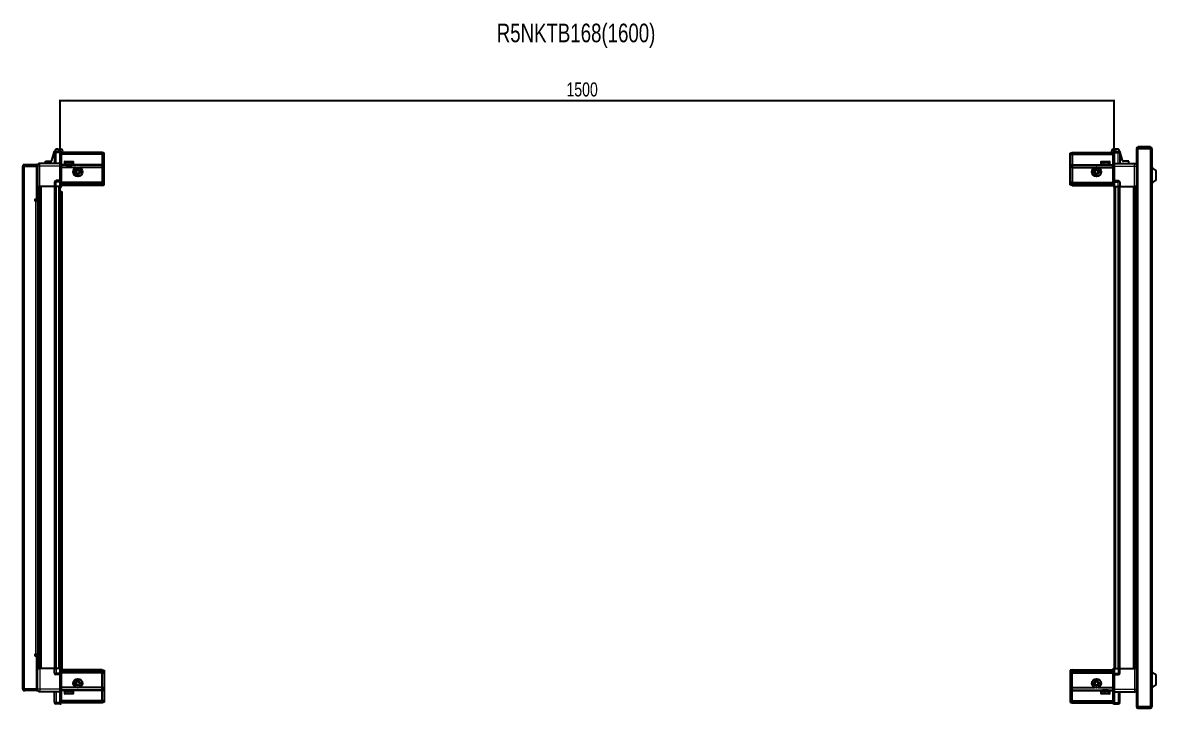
# Model space of a CAD drawing. Header units: millimetres. Extents: x 1132 to 6666, y -773 to 2023.
# Drawn here: x 3139 to 4752, y 1048 to 2023 of the extents above; entities that cross this region are included whole.
import ezdxf

# ---------------------------------------------------------------- set-up
doc = ezdxf.new("R2010")
doc.units = ezdxf.units.MM
doc.layers.add('FORMAT', color=7, linetype='Continuous')
doc.styles.add('SLDTEXTSTYLE0', font='TXT', dxfattribs={"width": 0.75})
doc.dimstyles.new('SLDDIMSTYLE0', dxfattribs={"dimtxt": 20, "dimasz": 10, "dimexe": 0, "dimexo": 0.0625, "dimgap": 5, "dimtad": 2, "dimdec": 1, "dimrnd": 1e-09, "dimzin": 12, "dimdsep": 46, "dimtxsty": 'SLDTEXTSTYLE0', "dimsah": 1, "dimcen": 0.09, "dimadec": 0, "dimazin": 3, "dimtfac": 1, "dimtofl": 0, "dimtmove": 0, "dimatfit": 3, "dimfxl": 0, "dimfrac": 2, "dimtolj": 1, "dimtzin": 12, "dimarcsym": 0})

# ---------------------------------------------------------------- blocks, each defined once
blk = doc.blocks.new('_D_5')
at = {"layer": 'FORMAT'}
for p, q in [((3192.1, 1790.1), (3192.1, 1913.6)), ((3192.1, 1912.6), (4692.1, 1912.6)), ((4692.1, 1790.1), (4692.1, 1913.6))]:
    blk.add_line(p, q, dxfattribs=at)
for points in [[(3192.1, 1912.6), (3202.1, 1911.1), (3202.1, 1914.1)], [(4692.1, 1912.6), (4682.1, 1914.1), (4682.1, 1911.1)]]:
    blk.add_solid(points, dxfattribs=at)
at = {"layer": 'FORMAT', "insert": (3912.6, 1938.4), "char_height": 20, "attachment_point": 1, "style": 'SLDTEXTSTYLE0'}
blk.add_mtext('1500', dxfattribs=at)

msp = doc.modelspace()

# ---------------------------------------------------------------- linework, layer by layer
at = {"color": 7, "linetype": 'Continuous', "lineweight": 25}
for p, q in [((3180.48, 1827.19), (3184.25, 1840.34)), ((3192.26, 1840.1), (3186.26, 1840.1)), ((3188.57, 1843.6), (3191.8, 1843.6)), ((3192.26, 1840.1), (3192.59, 1840.1)), ((3192.26, 1840.1), (3192.26, 1838.1)), ((3193.46, 1839.6), (3192.59, 1840.1)), ((3193.46, 1838.1), (3193.46, 1839.6)), ((3196.12, 1840.34), (3196.62, 1838.6)), ((4688.09, 1840.34), (4687.59, 1838.6)), ((4691.62, 1840.1), (4690.76, 1839.6)), ((4690.76, 1839.6), (4690.76, 1838.1)), ((4691.96, 1840.1), (4691.62, 1840.1)), ((4691.96, 1838.1), (4691.96, 1840.1)), ((4691.96, 1840.1), (4697.96, 1840.1)), ((4695.64, 1843.6), (4692.42, 1843.6)), ((4703.74, 1827.19), (4699.97, 1840.34)), ((4723.96, 1844.5), (4723.96, 1832.1)), ((4725.46, 1844.5), (4725.46, 1832.1)), ((4725.96, 1831.6), (4725.96, 1844.5)), ((4725.96, 1844.5), (4743.36, 1844.5)), ((4743.36, 1846.6), (4726.06, 1846.6)), ((4743.36, 1845.1), (4726.06, 1845.1)), ((4743.36, 1845.1), (4743.36, 1846.6)), ((4743.36, 1844.5), (4745.46, 1844.5)), ((4745.46, 1844.5), (4745.46, 1049.7)), ((3192.26, 1823.1), (3163.26, 1823.1)), ((3171.31, 1823.1), (3171.31, 1826.1)), ((3171.31, 1826.1), (3179.03, 1826.1)), ((3184.26, 1838.1), (3184.26, 1823.1)), ((3192.26, 1823.3), (3192.26, 1838.1)), ((3192.26, 1823.3), (3192.26, 1838.1)), ((3192.26, 1823.1), (3192.26, 1823.3)), ((3192.26, 1823.1), (3193.46, 1823.1)), ((3192.26, 1819.1), (3192.26, 1823.1)), ((3251.76, 1838.6), (3193.46, 1838.6)), ((3193.46, 1838.1), (3193.46, 1823.3)), ((3251.76, 1836.1), (3193.46, 1836.1)), ((3193.46, 1823.3), (3193.46, 1823.1)), ((3193.46, 1823.1), (3193.46, 1819.1)), ((3198.26, 1825), (3198.26, 1822.6)), ((3199.06, 1825.8), (3206.23, 1825.8)), ((3206.23, 1825.8), (3210.46, 1825.8)), ((3211.26, 1822.6), (3211.26, 1825)), ((3251.76, 1838.6), (3251.76, 1836.1)), ((3254.76, 1837.8), (3251.76, 1838.6)), ((3251.76, 1836.1), (3251.76, 1821.6)), ((3254.76, 1835.95), (3251.76, 1836.1)), ((3254.76, 1835.95), (3254.76, 1837.8)), ((3254.76, 1821.6), (3254.76, 1835.95)), ((4629.46, 1837.8), (4632.46, 1838.6)), ((4629.46, 1835.95), (4629.46, 1837.8)), ((4629.46, 1835.95), (4632.46, 1836.1)), ((4629.46, 1821.6), (4629.46, 1835.95)), ((4632.46, 1838.6), (4632.46, 1836.1)), ((4632.46, 1838.6), (4690.76, 1838.6)), ((4632.46, 1836.1), (4632.46, 1821.6)), ((4632.46, 1836.1), (4690.76, 1836.1)), ((4672.96, 1825), (4672.96, 1822.1)), ((4673.76, 1825.8), (4685.16, 1825.8)), ((4685.96, 1822.1), (4685.96, 1825)), ((4690.76, 1823.3), (4690.76, 1838.1)), ((4690.76, 1823.1), (4690.76, 1823.3)), ((4691.96, 1823.1), (4690.76, 1823.1)), ((4690.76, 1819.1), (4690.76, 1823.1)), ((4691.96, 1838.1), (4691.96, 1823.3)), ((4691.96, 1823.3), (4691.96, 1823.1)), ((4691.96, 1823.1), (4691.96, 1819.1)), ((4691.96, 1823.1), (4720.96, 1823.1)), ((4699.96, 1838.1), (4699.96, 1823.1)), ((4712.91, 1826.1), (4705.18, 1826.1)), ((4712.91, 1823.1), (4712.91, 1826.1)), ((4723.86, 1831.6), (4723.86, 1062.6)), ((4723.86, 1831.6), (4725.96, 1831.6)), ((4723.96, 1832.1), (4725.46, 1832.1)), ((3140.26, 1819.25), (3138.76, 1819.25)), ((3138.76, 1818.75), (3138.76, 1819.25)), ((3138.76, 1075.45), (3138.76, 1818.75)), ((3140.86, 1819.85), (3140.86, 1821.35)), ((3140.86, 1821.35), (3141.76, 1821.35)), ((3140.86, 1819.85), (3141.76, 1819.85)), ((3140.86, 1819.35), (3158.26, 1819.35)), ((3141.76, 1819.85), (3141.76, 1821.35)), ((3141.76, 1821.35), (3158.26, 1821.35)), ((3141.76, 1819.85), (3158.26, 1819.85)), ((3158.26, 1819.85), (3158.26, 1821.35)), ((3159.76, 1819.35), (3158.26, 1819.35)), ((3158.26, 1819.35), (3158.26, 1771.85)), ((3159.76, 1819.1), (3159.76, 1790.1)), ((3192.26, 1798.8), (3192.26, 1819.1)), ((3251.76, 1820.6), (3193.46, 1820.6)), ((3193.46, 1819.1), (3193.46, 1798.8)), ((3214.76, 1817.1), (3193.46, 1817.1)), ((3198.26, 1822.6), (3198.26, 1822.1)), ((3198.26, 1822.1), (3198.39, 1822.1)), ((3198.58, 1822.6), (3198.39, 1822.6)), ((3198.39, 1822.6), (3198.39, 1822.1)), ((3198.39, 1822.1), (3198.58, 1822.1)), ((3198.58, 1822.6), (3198.58, 1822.1)), ((3198.58, 1822.1), (3199.11, 1822.1)), ((3199.51, 1822.6), (3199.11, 1822.6)), ((3199.11, 1822.6), (3199.11, 1822.1)), ((3199.11, 1822.1), (3199.51, 1822.1)), ((3199.51, 1822.6), (3199.51, 1822.1)), ((3199.51, 1822.1), (3200.38, 1822.1)), ((3200.36, 1822.1), (3200.36, 1822)), ((3200.36, 1822), (3209.16, 1822)), ((3200.95, 1822.6), (3200.38, 1822.6)), ((3200.38, 1822.6), (3200.38, 1822.1)), ((3200.38, 1822.1), (3200.95, 1822.1)), ((3200.76, 1821.6), (3201.45, 1821.12)), ((3200.76, 1821.6), (3205.79, 1821.6)), ((3201.45, 1821.12), (3200.76, 1820.64)), ((3200.76, 1820.64), (3200.76, 1820.6)), ((3200.76, 1820.64), (3205.79, 1820.64)), ((3200.95, 1822.6), (3200.95, 1822.1)), ((3200.95, 1822.1), (3202.08, 1822.1)), ((3201.45, 1821.12), (3205.61, 1821.12)), ((3202.77, 1822.6), (3202.08, 1822.6)), ((3202.08, 1822.6), (3202.08, 1822.1)), ((3202.08, 1822.1), (3202.77, 1822.1)), ((3202.77, 1822.6), (3202.77, 1822.1)), ((3202.77, 1822.1), (3204.04, 1822.1)), ((3204.78, 1822.6), (3204.04, 1822.6)), ((3204.04, 1822.6), (3204.04, 1822.1)), ((3204.04, 1822.1), (3204.27, 1822.1)), ((3204.27, 1822.6), (3204.27, 1822.1)), ((3204.77, 1822.6), (3204.77, 1822.1)), ((3204.77, 1822.1), (3204.78, 1822.1)), ((3204.78, 1822.6), (3204.78, 1822.1)), ((3204.78, 1822.1), (3206.07, 1822.1)), ((3205.61, 1821.12), (3208.07, 1821.12)), ((3205.79, 1821.6), (3208.76, 1821.6)), ((3205.79, 1820.64), (3208.76, 1820.64)), ((3206.79, 1822.6), (3206.07, 1822.6)), ((3206.07, 1822.6), (3206.07, 1822.1)), ((3206.13, 1822.6), (3206.13, 1822.1)), ((3206.13, 1822.1), (3206.79, 1822.1)), ((3206.79, 1822.6), (3206.79, 1822.1)), ((3206.79, 1822.1), (3207.97, 1822.1)), ((3208.59, 1822.6), (3207.97, 1822.6)), ((3207.97, 1822.6), (3207.97, 1822.1)), ((3207.97, 1822.1), (3208.59, 1822.1)), ((3208.07, 1821.12), (3208.76, 1821.6)), ((3208.76, 1820.64), (3208.07, 1821.12)), ((3208.59, 1822.6), (3208.59, 1822.1)), ((3208.59, 1822.1), (3209.56, 1822.1)), ((3208.76, 1820.6), (3208.76, 1820.64)), ((3209.16, 1822), (3209.16, 1822.1)), ((3210.03, 1822.6), (3209.56, 1822.6)), ((3209.56, 1822.6), (3209.56, 1822.1)), ((3209.56, 1822.1), (3210.03, 1822.1)), ((3210.03, 1822.6), (3210.03, 1822.1)), ((3210.03, 1822.1), (3210.68, 1822.1)), ((3210.95, 1822.6), (3210.68, 1822.6)), ((3210.68, 1822.6), (3210.68, 1822.1)), ((3210.68, 1822.1), (3210.95, 1822.1)), ((3210.95, 1822.6), (3210.95, 1822.1)), ((3210.95, 1822.1), (3211.22, 1822.1)), ((3211.26, 1822.6), (3211.22, 1822.6)), ((3211.22, 1822.6), (3211.22, 1822.1)), ((3211.22, 1822.1), (3211.26, 1822.1)), ((3211.26, 1822.6), (3211.26, 1822.1)), ((3251.76, 1817.1), (3219.76, 1817.1)), ((3251.76, 1821.6), (3251.76, 1820.6)), ((3251.76, 1820.6), (3251.76, 1817.1)), ((3254.76, 1819.8), (3251.76, 1820.6)), ((3251.76, 1817.1), (3251.76, 1796.6)), ((3251.76, 1817.1), (3254.76, 1816.77)), ((3254.76, 1819.8), (3254.76, 1821.6)), ((3254.76, 1816.77), (3254.76, 1819.8)), ((3254.76, 1796.6), (3254.76, 1816.77)), ((4629.46, 1819.8), (4629.46, 1821.6)), ((4629.46, 1819.8), (4632.46, 1820.6)), ((4629.46, 1816.77), (4629.46, 1819.8)), ((4632.46, 1817.1), (4629.46, 1816.77)), ((4629.46, 1796.6), (4629.46, 1816.77)), ((4632.46, 1821.6), (4632.46, 1820.6)), ((4632.46, 1820.6), (4632.46, 1817.1)), ((4632.46, 1820.6), (4690.76, 1820.6)), ((4632.46, 1817.1), (4632.46, 1796.6)), ((4632.46, 1817.1), (4664.46, 1817.1)), ((4669.46, 1817.1), (4690.76, 1817.1)), ((4672.96, 1822.1), (4672.99, 1822.1)), ((4673.11, 1822.6), (4672.99, 1822.6)), ((4672.99, 1822.6), (4672.99, 1822.1)), ((4672.99, 1822.1), (4673.11, 1822.1)), ((4673.11, 1822.6), (4673.11, 1822.1)), ((4673.11, 1822.1), (4673.52, 1822.1)), ((4673.86, 1822.6), (4673.52, 1822.6)), ((4673.52, 1822.6), (4673.52, 1822.1)), ((4673.52, 1822.1), (4673.86, 1822.1)), ((4673.86, 1822.6), (4673.86, 1822.1)), ((4673.86, 1822.1), (4674.64, 1822.1)), ((4675.16, 1822.6), (4674.64, 1822.6)), ((4674.64, 1822.6), (4674.64, 1822.1)), ((4674.64, 1822.1), (4675.16, 1822.1)), ((4675.06, 1822.1), (4675.06, 1822)), ((4675.06, 1822), (4683.86, 1822)), ((4675.16, 1822.6), (4675.16, 1822.1)), ((4675.16, 1822.1), (4676.22, 1822.1)), ((4675.46, 1821.6), (4676.15, 1821.12)), ((4675.46, 1821.6), (4683.46, 1821.6)), ((4676.15, 1821.12), (4675.46, 1820.64)), ((4675.46, 1820.64), (4675.46, 1820.6)), ((4675.46, 1820.64), (4683.46, 1820.64)), ((4676.15, 1821.12), (4682.77, 1821.12)), ((4676.88, 1822.6), (4676.22, 1822.6)), ((4676.22, 1822.6), (4676.22, 1822.1)), ((4676.22, 1822.1), (4676.88, 1822.1)), ((4676.88, 1822.6), (4676.88, 1822.1)), ((4676.88, 1822.1), (4678.12, 1822.1)), ((4678.85, 1822.6), (4678.12, 1822.6)), ((4678.12, 1822.6), (4678.12, 1822.1)), ((4678.12, 1822.1), (4678.55, 1822.1)), ((4678.55, 1822.6), (4678.55, 1822.1)), ((4678.85, 1822.6), (4678.85, 1822.1)), ((4678.85, 1822.1), (4680.15, 1822.1)), ((4680.88, 1822.6), (4680.15, 1822.6)), ((4680.15, 1822.6), (4680.15, 1822.1)), ((4680.42, 1822.6), (4680.42, 1822.1)), ((4680.42, 1822.1), (4680.88, 1822.1)), ((4680.88, 1822.6), (4680.88, 1822.1)), ((4680.88, 1822.1), (4682.11, 1822.1)), ((4682.77, 1822.6), (4682.11, 1822.6)), ((4682.11, 1822.6), (4682.11, 1822.1)), ((4682.11, 1822.1), (4682.77, 1822.1)), ((4682.77, 1822.6), (4682.77, 1822.1)), ((4682.77, 1822.1), (4683.82, 1822.1)), ((4682.77, 1821.12), (4683.46, 1821.6)), ((4683.46, 1820.64), (4682.77, 1821.12)), ((4683.46, 1820.6), (4683.46, 1820.64)), ((4684.34, 1822.6), (4683.82, 1822.6)), ((4683.82, 1822.6), (4683.82, 1822.1)), ((4683.82, 1822.1), (4684.34, 1822.1)), ((4683.86, 1822), (4683.86, 1822.1)), ((4684.34, 1822.6), (4684.34, 1822.1)), ((4684.34, 1822.1), (4685.09, 1822.1)), ((4685.42, 1822.6), (4685.09, 1822.6)), ((4685.09, 1822.6), (4685.09, 1822.1)), ((4685.09, 1822.1), (4685.42, 1822.1)), ((4685.42, 1822.6), (4685.42, 1822.1)), ((4685.42, 1822.1), (4685.82, 1822.1)), ((4685.93, 1822.6), (4685.82, 1822.6)), ((4685.82, 1822.6), (4685.82, 1822.1)), ((4685.82, 1822.1), (4685.93, 1822.1)), ((4685.93, 1822.6), (4685.93, 1822.1)), ((4685.93, 1822.1), (4685.96, 1822.1)), ((4690.76, 1798.8), (4690.76, 1819.1)), ((4691.96, 1819.1), (4691.96, 1798.8)), ((4752.06, 1800.1), (4752.06, 1812.1)), ((3158.26, 1792.85), (3159.76, 1792.85)), ((3184.26, 1796.6), (3184.26, 1790.1)), ((3192.26, 1798.6), (3186.26, 1798.6)), ((3192.26, 1798.6), (3192.26, 1798.8)), ((3192.26, 1798.6), (3192.26, 1796.6)), ((3192.26, 1798.6), (3193.46, 1798.6)), ((3192.26, 1790.1), (3192.26, 1796.6)), ((3192.26, 1790.1), (3192.26, 1796.6)), ((3192.59, 1790.1), (3192.59, 1796.6)), ((3193.46, 1798.8), (3193.46, 1798.6)), ((3193.46, 1797.93), (3193.46, 1798.6)), ((3193.46, 1797.93), (3193.46, 1790.1)), ((3251.76, 1795.6), (3193.46, 1795.6)), ((3251.76, 1794.6), (3193.46, 1794.6)), ((3251.76, 1793.1), (3193.46, 1793.1)), ((3251.76, 1791.6), (3193.46, 1791.6)), ((3251.76, 1796.6), (3251.76, 1795.6)), ((3251.76, 1795.6), (3251.76, 1794.6)), ((3251.76, 1795.6), (3254.76, 1794.8)), ((3251.76, 1794.6), (3251.76, 1793.1)), ((3251.76, 1794.6), (3254.76, 1794.06)), ((3251.76, 1793.1), (3254.76, 1793.56)), ((3251.76, 1793.1), (3251.76, 1791.6)), ((3251.76, 1791.6), (3254.76, 1792.41)), ((3254.76, 1794.8), (3254.76, 1796.6)), ((3254.76, 1794.06), (3254.76, 1794.8)), ((3254.76, 1793.56), (3254.76, 1794.06)), ((3254.76, 1792.41), (3254.76, 1793.56)), ((4629.46, 1794.8), (4629.46, 1796.6)), ((4632.46, 1795.6), (4629.46, 1794.8)), ((4629.46, 1794.06), (4629.46, 1794.8)), ((4632.46, 1794.6), (4629.46, 1794.06)), ((4629.46, 1793.56), (4629.46, 1794.06)), ((4632.46, 1793.1), (4629.46, 1793.56)), ((4629.46, 1792.41), (4629.46, 1793.56)), ((4632.46, 1791.6), (4629.46, 1792.41)), ((4632.46, 1796.6), (4632.46, 1795.6)), ((4632.46, 1795.6), (4632.46, 1794.6)), ((4632.46, 1795.6), (4690.76, 1795.6)), ((4632.46, 1794.6), (4632.46, 1793.1)), ((4632.46, 1794.6), (4690.76, 1794.6)), ((4632.46, 1793.1), (4690.76, 1793.1)), ((4632.46, 1793.1), (4632.46, 1791.6)), ((4632.46, 1791.6), (4690.76, 1791.6)), ((4690.76, 1798.6), (4690.76, 1798.8)), ((4691.96, 1798.6), (4690.76, 1798.6)), ((4690.76, 1798.6), (4690.76, 1797.93)), ((4690.76, 1790.1), (4690.76, 1797.93)), ((4691.62, 1796.6), (4691.62, 1790.1)), ((4691.96, 1798.8), (4691.96, 1798.6)), ((4691.96, 1796.6), (4691.96, 1798.6)), ((4691.96, 1798.6), (4697.96, 1798.6)), ((4691.96, 1796.6), (4691.96, 1798.6)), ((4691.96, 1796.6), (4691.96, 1790.1)), ((4699.96, 1796.6), (4699.96, 1790.1)), ((3159.76, 1790.1), (3158.26, 1790.1)), ((3160.41, 1104.1), (3160.41, 1790.1)), ((3162.2, 1790.1), (3162.2, 1104.1)), ((3162.23, 1790.1), (3162.23, 1104.1)), ((3184.26, 1790.1), (3163.26, 1790.1)), ((3184.26, 1790.1), (3186.26, 1790.1)), ((3184.91, 1104.1), (3184.91, 1790.1)), ((3192.26, 1790.1), (3186.26, 1790.1)), ((3192.11, 1104.1), (3192.11, 1790.1)), ((3192.11, 1783.1), (3194.61, 1783.1)), ((3192.26, 1790.1), (3192.59, 1790.1)), ((3192.26, 1790.1), (3192.26, 1790.1)), ((3193.46, 1790.1), (3192.59, 1790.1)), ((3192.59, 1790.1), (3192.59, 1790.1)), ((3194.61, 1783.1), (3194.61, 1109.6)), ((4691.62, 1790.1), (4690.76, 1790.1)), ((4691.96, 1790.1), (4691.62, 1790.1)), ((4691.96, 1790.1), (4697.96, 1790.1)), ((4692.11, 1790.1), (4692.11, 1104.1)), ((4699.96, 1790.1), (4697.96, 1790.1)), ((4699.31, 1790.1), (4699.31, 1104.1)), ((4699.96, 1790.1), (4720.96, 1790.1)), ((4721.98, 1104.1), (4721.98, 1790.1)), ((4722.02, 1104.1), (4722.02, 1790.1)), ((4723.81, 1790.1), (4723.81, 1104.1)), ((3158.26, 1771.85), (3156.91, 1771.85)), ((3156.91, 1769.85), (3157.66, 1769.85)), ((3157.66, 1769.85), (3159.76, 1769.85)), ((3159.76, 1769.85), (3159.76, 1124.35)), ((3157.66, 1124.35), (3156.91, 1124.35)), ((3156.91, 1122.35), (3158.26, 1122.35)), ((3159.76, 1124.35), (3157.66, 1124.35)), ((3158.26, 1122.35), (3158.26, 1074.85)), ((3159.76, 1104.1), (3158.26, 1104.1)), ((3159.76, 1101.35), (3158.26, 1101.35)), ((3159.76, 1075.1), (3159.76, 1104.1)), ((3184.26, 1104.1), (3163.26, 1104.1)), ((3184.26, 1097.6), (3184.26, 1104.1)), ((3184.26, 1104.1), (3186.26, 1104.1)), ((3192.26, 1104.1), (3186.26, 1104.1)), ((3194.61, 1109.6), (3192.11, 1109.6)), ((3192.26, 1097.6), (3192.26, 1104.1)), ((3192.26, 1104.1), (3192.59, 1104.1)), ((3192.26, 1097.6), (3192.26, 1095.6)), ((3192.26, 1097.6), (3192.26, 1095.6)), ((3192.59, 1097.6), (3192.59, 1104.1)), ((3192.59, 1104.1), (3193.46, 1104.1)), ((3193.46, 1104.1), (3193.46, 1096.28)), ((3251.76, 1102.6), (3193.46, 1102.6)), ((3251.76, 1101.1), (3193.46, 1101.1)), ((3251.76, 1099.6), (3193.46, 1099.6)), ((3251.76, 1098.6), (3193.46, 1098.6)), ((3194.61, 1109.6), (3194.61, 1102.6)), ((3251.76, 1101.1), (3251.76, 1102.6)), ((3251.76, 1102.6), (3254.76, 1101.8)), ((3251.76, 1099.6), (3251.76, 1101.1)), ((3251.76, 1101.1), (3254.76, 1100.65)), ((3251.76, 1099.6), (3254.76, 1100.15)), ((3251.76, 1098.6), (3251.76, 1099.6)), ((3251.76, 1098.6), (3254.76, 1099.41)), ((3251.76, 1097.6), (3251.76, 1098.6)), ((3251.76, 1077.1), (3251.76, 1097.6)), ((3254.76, 1101.8), (3254.76, 1100.65)), ((3254.76, 1100.65), (3254.76, 1100.15)), ((3254.76, 1100.15), (3254.76, 1099.41)), ((3254.76, 1099.41), (3254.76, 1097.6)), ((3254.76, 1097.6), (3254.76, 1077.44)), ((4632.46, 1102.6), (4629.46, 1101.8)), ((4629.46, 1101.8), (4629.46, 1100.65)), ((4632.46, 1101.1), (4629.46, 1100.65)), ((4629.46, 1100.65), (4629.46, 1100.15)), ((4632.46, 1099.6), (4629.46, 1100.15)), ((4629.46, 1100.15), (4629.46, 1099.41)), ((4632.46, 1098.6), (4629.46, 1099.41)), ((4629.46, 1099.41), (4629.46, 1097.6)), ((4629.46, 1097.6), (4629.46, 1077.44)), ((4632.46, 1101.1), (4632.46, 1102.6)), ((4632.46, 1102.6), (4690.76, 1102.6)), ((4632.46, 1099.6), (4632.46, 1101.1)), ((4632.46, 1101.1), (4690.76, 1101.1)), ((4632.46, 1099.6), (4690.76, 1099.6)), ((4632.46, 1098.6), (4632.46, 1099.6)), ((4632.46, 1098.6), (4690.76, 1098.6)), ((4632.46, 1097.6), (4632.46, 1098.6)), ((4632.46, 1077.1), (4632.46, 1097.6)), ((4690.76, 1096.28), (4690.76, 1104.1)), ((4690.76, 1104.1), (4691.62, 1104.1)), ((4691.62, 1104.1), (4691.62, 1104.1)), ((4691.62, 1104.1), (4691.62, 1097.6)), ((4691.96, 1104.1), (4691.62, 1104.1)), ((4691.96, 1104.1), (4691.96, 1097.6)), ((4691.96, 1104.1), (4691.96, 1104.1)), ((4691.96, 1104.1), (4697.96, 1104.1)), ((4691.96, 1104.1), (4691.96, 1097.6)), ((4691.96, 1095.6), (4691.96, 1097.6)), ((4699.96, 1104.1), (4697.96, 1104.1)), ((4699.96, 1097.6), (4699.96, 1104.1)), ((4699.96, 1104.1), (4720.96, 1104.1)), ((3192.26, 1095.6), (3186.26, 1095.6)), ((3192.26, 1095.6), (3193.46, 1095.6)), ((3192.26, 1095.4), (3192.26, 1095.6)), ((3192.26, 1075.1), (3192.26, 1095.4)), ((3193.46, 1095.6), (3193.46, 1096.28)), ((3193.46, 1095.6), (3193.46, 1095.4)), ((3193.46, 1095.4), (3193.46, 1075.1)), ((4690.76, 1096.28), (4690.76, 1095.6)), ((4691.96, 1095.6), (4690.76, 1095.6)), ((4690.76, 1095.4), (4690.76, 1095.6)), ((4690.76, 1075.1), (4690.76, 1095.4)), ((4691.96, 1095.6), (4691.96, 1095.4)), ((4691.96, 1095.6), (4697.96, 1095.6)), ((4691.96, 1095.4), (4691.96, 1075.1)), ((4752.06, 1082.1), (4752.06, 1094.1)), ((3138.76, 1074.95), (3138.76, 1075.45)), ((3140.26, 1074.95), (3138.76, 1074.95)), ((3158.26, 1074.85), (3140.86, 1074.85)), ((3140.86, 1074.35), (3140.86, 1072.85)), ((3140.86, 1074.35), (3141.76, 1074.35)), ((3140.86, 1072.85), (3141.76, 1072.85)), ((3158.26, 1074.35), (3141.76, 1074.35)), ((3141.76, 1074.35), (3141.76, 1072.85)), ((3158.26, 1072.85), (3141.76, 1072.85)), ((3158.26, 1074.85), (3159.76, 1074.85)), ((3158.26, 1074.35), (3158.26, 1072.85)), ((3192.26, 1071.1), (3163.26, 1071.1)), ((3184.26, 1056.1), (3184.26, 1071.1)), ((3192.26, 1071.1), (3192.26, 1075.1)), ((3192.26, 1071.1), (3193.46, 1071.1)), ((3192.26, 1070.9), (3192.26, 1071.1)), ((3192.26, 1056.1), (3192.26, 1070.9)), ((3214.76, 1077.1), (3193.46, 1077.1)), ((3193.46, 1075.1), (3193.46, 1071.1)), ((3251.76, 1073.6), (3193.46, 1073.6)), ((3193.46, 1071.1), (3193.46, 1070.9)), ((3193.46, 1070.9), (3193.46, 1056.1)), ((3198.26, 1072.1), (3198.26, 1069.2)), ((3198.35, 1072.1), (3198.26, 1072.1)), ((3198.35, 1071.6), (3198.35, 1072.1)), ((3198.52, 1072.1), (3198.35, 1072.1)), ((3198.35, 1071.6), (3198.52, 1071.6)), ((3198.52, 1071.6), (3198.52, 1072.1)), ((3199.01, 1072.1), (3198.52, 1072.1)), ((3199.01, 1071.6), (3199.01, 1072.1)), ((3199.39, 1072.1), (3199.01, 1072.1)), ((3199.01, 1071.6), (3199.39, 1071.6)), ((3199.21, 1068.4), (3199.06, 1068.4)), ((3210.46, 1068.4), (3199.21, 1068.4)), ((3199.39, 1071.6), (3199.39, 1072.1)), ((3200.23, 1072.1), (3199.39, 1072.1)), ((3200.23, 1071.6), (3200.23, 1072.1)), ((3200.79, 1072.1), (3200.23, 1072.1)), ((3200.23, 1071.6), (3200.79, 1071.6)), ((3200.36, 1072.2), (3200.36, 1072.1)), ((3205.76, 1072.2), (3200.36, 1072.2)), ((3200.76, 1073.6), (3200.76, 1073.57)), ((3200.76, 1073.57), (3201.45, 1073.09)), ((3200.86, 1073.57), (3200.76, 1073.57)), ((3201.45, 1073.09), (3200.76, 1072.6)), ((3200.86, 1072.6), (3200.76, 1072.6)), ((3200.79, 1071.6), (3200.79, 1072.1)), ((3201.89, 1072.1), (3200.79, 1072.1)), ((3208.76, 1073.57), (3200.86, 1073.57)), ((3208.76, 1072.6), (3200.86, 1072.6)), ((3201.53, 1073.09), (3201.45, 1073.09)), ((3208.07, 1073.09), (3201.53, 1073.09)), ((3201.89, 1071.6), (3201.89, 1072.1)), ((3202.57, 1072.1), (3201.89, 1072.1)), ((3201.89, 1071.6), (3202.57, 1071.6)), ((3202.57, 1071.6), (3202.57, 1072.1)), ((3203.84, 1072.1), (3202.57, 1072.1)), ((3203.84, 1071.6), (3203.84, 1072.1)), ((3204.13, 1072.1), (3203.84, 1072.1)), ((3203.84, 1071.6), (3204.57, 1071.6)), ((3204.13, 1071.6), (3204.13, 1072.1)), ((3204.57, 1071.6), (3204.57, 1072.1)), ((3205.87, 1072.1), (3204.57, 1072.1)), ((3209.16, 1072.2), (3205.76, 1072.2)), ((3205.87, 1071.6), (3205.87, 1072.1)), ((3205.87, 1071.6), (3206.59, 1071.6)), ((3206, 1071.6), (3206, 1072.1)), ((3206.59, 1072.1), (3206, 1072.1)), ((3206.59, 1071.6), (3206.59, 1072.1)), ((3207.79, 1072.1), (3206.59, 1072.1)), ((3207.79, 1071.6), (3207.79, 1072.1)), ((3208.43, 1072.1), (3207.79, 1072.1)), ((3207.79, 1071.6), (3208.43, 1071.6)), ((3208.07, 1073.09), (3208.76, 1073.57)), ((3208.76, 1072.6), (3208.07, 1073.09)), ((3208.43, 1071.6), (3208.43, 1072.1)), ((3209.42, 1072.1), (3208.43, 1072.1)), ((3208.76, 1073.57), (3208.76, 1073.6)), ((3209.16, 1072.1), (3209.16, 1072.2)), ((3209.42, 1071.6), (3209.42, 1072.1)), ((3209.9, 1072.1), (3209.42, 1072.1)), ((3209.42, 1071.6), (3209.9, 1071.6)), ((3209.9, 1071.6), (3209.9, 1072.1)), ((3210.59, 1072.1), (3209.9, 1072.1)), ((3210.59, 1071.6), (3210.59, 1072.1)), ((3210.88, 1072.1), (3210.59, 1072.1)), ((3210.59, 1071.6), (3210.88, 1071.6)), ((3210.88, 1071.6), (3210.88, 1072.1)), ((3211.19, 1072.1), (3210.88, 1072.1)), ((3211.19, 1071.6), (3211.19, 1072.1)), ((3211.25, 1072.1), (3211.19, 1072.1)), ((3211.19, 1071.6), (3211.25, 1071.6)), ((3211.25, 1071.6), (3211.25, 1072.1)), ((3211.26, 1072.1), (3211.25, 1072.1)), ((3211.26, 1069.2), (3211.26, 1072.1)), ((3251.76, 1077.1), (3219.76, 1077.1)), ((3251.76, 1077.1), (3254.76, 1077.44)), ((3251.76, 1073.6), (3251.76, 1077.1)), ((3254.76, 1074.41), (3251.76, 1073.6)), ((3251.76, 1072.6), (3251.76, 1073.6)), ((3251.76, 1058.1), (3251.76, 1072.6)), ((3254.76, 1077.44), (3254.76, 1074.41)), ((3254.76, 1074.41), (3254.76, 1072.6)), ((3254.76, 1072.6), (3254.76, 1058.26)), ((4632.46, 1077.1), (4629.46, 1077.44)), ((4629.46, 1077.44), (4629.46, 1074.41)), ((4629.46, 1074.41), (4632.46, 1073.6)), ((4629.46, 1074.41), (4629.46, 1072.6)), ((4629.46, 1072.6), (4629.46, 1058.26)), ((4632.46, 1077.1), (4664.46, 1077.1)), ((4632.46, 1073.6), (4632.46, 1077.1)), ((4632.46, 1073.6), (4690.76, 1073.6)), ((4632.46, 1072.6), (4632.46, 1073.6)), ((4632.46, 1058.1), (4632.46, 1072.6)), ((4669.46, 1077.1), (4690.76, 1077.1)), ((4672.96, 1072.1), (4672.96, 1069.2)), ((4672.98, 1072.1), (4672.96, 1072.1)), ((4672.98, 1071.6), (4672.98, 1072.1)), ((4673.07, 1072.1), (4672.98, 1072.1)), ((4672.98, 1071.6), (4673.07, 1071.6)), ((4673.07, 1071.6), (4673.07, 1072.1)), ((4673.45, 1072.1), (4673.07, 1072.1)), ((4673.45, 1071.6), (4673.45, 1072.1)), ((4673.76, 1072.1), (4673.45, 1072.1)), ((4673.45, 1071.6), (4673.76, 1071.6)), ((4673.76, 1071.6), (4673.76, 1072.1)), ((4674.5, 1072.1), (4673.76, 1072.1)), ((4685.16, 1068.4), (4673.76, 1068.4)), ((4674.5, 1071.6), (4674.5, 1072.1)), ((4675.01, 1072.1), (4674.5, 1072.1)), ((4674.5, 1071.6), (4675.01, 1071.6)), ((4675.01, 1071.6), (4675.01, 1072.1)), ((4676.05, 1072.1), (4675.01, 1072.1)), ((4675.06, 1072.2), (4675.06, 1072.1)), ((4683.86, 1072.2), (4675.06, 1072.2)), ((4675.46, 1073.6), (4675.46, 1073.57)), ((4675.46, 1073.57), (4676.15, 1073.09)), ((4683.46, 1073.57), (4675.46, 1073.57)), ((4676.15, 1073.09), (4675.46, 1072.6)), ((4683.46, 1072.6), (4675.46, 1072.6)), ((4676.05, 1071.6), (4676.05, 1072.1)), ((4676.7, 1072.1), (4676.05, 1072.1)), ((4676.05, 1071.6), (4676.7, 1071.6)), ((4682.77, 1073.09), (4676.15, 1073.09)), ((4676.7, 1071.6), (4676.7, 1072.1)), ((4677.92, 1072.1), (4676.7, 1072.1)), ((4677.92, 1071.6), (4677.92, 1072.1)), ((4678.42, 1072.1), (4677.92, 1072.1)), ((4677.92, 1071.6), (4678.65, 1071.6)), ((4678.42, 1071.6), (4678.42, 1072.1)), ((4678.65, 1071.6), (4678.65, 1072.1)), ((4679.95, 1072.1), (4678.65, 1072.1)), ((4679.95, 1071.6), (4679.95, 1072.1)), ((4679.95, 1071.6), (4680.68, 1071.6)), ((4680.29, 1071.6), (4680.29, 1072.1)), ((4680.68, 1072.1), (4680.29, 1072.1)), ((4680.68, 1071.6), (4680.68, 1072.1)), ((4681.93, 1072.1), (4680.68, 1072.1)), ((4681.93, 1071.6), (4681.93, 1072.1)), ((4682.59, 1072.1), (4681.93, 1072.1)), ((4681.93, 1071.6), (4682.59, 1071.6)), ((4682.59, 1071.6), (4682.59, 1072.1)), ((4683.67, 1072.1), (4682.59, 1072.1)), ((4682.77, 1073.09), (4683.46, 1073.57)), ((4683.46, 1072.6), (4682.77, 1073.09)), ((4683.46, 1073.57), (4683.46, 1073.6)), ((4683.67, 1071.6), (4683.67, 1072.1)), ((4684.2, 1072.1), (4683.67, 1072.1)), ((4683.67, 1071.6), (4684.2, 1071.6)), ((4683.86, 1072.1), (4683.86, 1072.2)), ((4684.2, 1071.6), (4684.2, 1072.1)), ((4684.99, 1072.1), (4684.2, 1072.1)), ((4684.99, 1071.6), (4684.99, 1072.1)), ((4685.34, 1072.1), (4684.99, 1072.1)), ((4684.99, 1071.6), (4685.34, 1071.6)), ((4685.34, 1071.6), (4685.34, 1072.1)), ((4685.77, 1072.1), (4685.34, 1072.1)), ((4685.77, 1071.6), (4685.77, 1072.1)), ((4685.91, 1072.1), (4685.77, 1072.1)), ((4685.77, 1071.6), (4685.91, 1071.6)), ((4685.91, 1071.6), (4685.91, 1072.1)), ((4685.96, 1072.1), (4685.91, 1072.1)), ((4685.96, 1069.2), (4685.96, 1072.1)), ((4690.76, 1071.1), (4690.76, 1075.1)), ((4691.96, 1071.1), (4690.76, 1071.1)), ((4690.76, 1070.9), (4690.76, 1071.1)), ((4690.76, 1056.1), (4690.76, 1070.9)), ((4691.96, 1075.1), (4691.96, 1071.1)), ((4691.96, 1071.1), (4691.96, 1070.9)), ((4691.96, 1071.1), (4720.96, 1071.1)), ((4691.96, 1070.9), (4691.96, 1056.1)), ((4691.96, 1070.9), (4691.96, 1056.1)), ((4699.96, 1056.1), (4699.96, 1071.1)), ((3192.26, 1054.1), (3186.26, 1054.1)), ((3192.26, 1056.1), (3192.26, 1054.1)), ((3192.26, 1054.1), (3192.59, 1054.1)), ((3192.26, 1054.1), (3192.26, 1054.1)), ((3192.26, 1054.1), (3192.59, 1054.1)), ((3192.59, 1054.1), (3193.46, 1054.6)), ((3192.59, 1054.1), (3193.46, 1054.6)), ((3251.76, 1058.1), (3193.46, 1058.1)), ((3193.46, 1054.6), (3193.46, 1056.1)), ((3251.76, 1055.6), (3193.46, 1055.6)), ((3254.76, 1058.26), (3251.76, 1058.1)), ((3251.76, 1055.6), (3251.76, 1058.1)), ((3254.76, 1056.41), (3251.76, 1055.6)), ((3254.76, 1058.26), (3254.76, 1056.41)), ((4629.46, 1058.26), (4632.46, 1058.1)), ((4629.46, 1058.26), (4629.46, 1056.41)), ((4629.46, 1056.41), (4632.46, 1055.6)), ((4632.46, 1058.1), (4690.76, 1058.1)), ((4632.46, 1055.6), (4632.46, 1058.1)), ((4632.46, 1055.6), (4690.76, 1055.6)), ((4690.76, 1056.1), (4690.76, 1054.6)), ((4690.76, 1054.6), (4691.62, 1054.1)), ((4691.96, 1054.1), (4691.62, 1054.1)), ((4691.96, 1054.1), (4691.96, 1056.1)), ((4691.96, 1054.1), (4697.96, 1054.1)), ((4725.96, 1062.6), (4723.86, 1062.6)), ((4723.96, 1062.1), (4725.46, 1062.1)), ((4723.96, 1062.1), (4723.96, 1049.7)), ((4725.46, 1062.1), (4725.46, 1049.7)), ((4725.96, 1049.7), (4725.96, 1062.6)), ((4743.36, 1049.7), (4725.96, 1049.7)), ((4726.06, 1049.1), (4743.36, 1049.1)), ((4745.46, 1049.7), (4743.36, 1049.7)), ((4743.36, 1049.1), (4743.36, 1047.6)), ((4726.06, 1047.6), (4743.36, 1047.6))]:
    msp.add_line(p, q, dxfattribs=at)
at = {"color": 8, "linetype": 'Continuous', "lineweight": 18}
for p, q in [((3186.26, 1838.1), (3186.26, 1840.1)), ((4697.96, 1838.1), (4697.96, 1840.1)), ((4725.46, 1844.5), (4723.96, 1844.5)), ((4726.06, 1845.1), (4726.06, 1846.6)), ((4743.36, 1844.5), (4743.36, 1049.7)), ((3186.26, 1838.1), (3184.26, 1838.1)), ((3186.26, 1823.1), (3186.26, 1838.1)), ((3192.26, 1838.1), (3186.26, 1838.1)), ((3192.26, 1838.1), (3193.46, 1838.1)), ((3192.26, 1823.3), (3193.46, 1823.3)), ((3198.26, 1825), (3206.43, 1825)), ((3206.43, 1825), (3211.26, 1825)), ((4672.96, 1825), (4685.96, 1825)), ((4691.96, 1838.1), (4690.76, 1838.1)), ((4690.76, 1823.3), (4691.96, 1823.3)), ((4691.96, 1838.1), (4697.96, 1838.1)), ((4697.96, 1823.1), (4697.96, 1838.1)), ((4697.96, 1838.1), (4699.96, 1838.1)), ((4725.96, 1831.6), (4725.96, 1062.6)), ((3140.86, 1819.35), (3140.86, 1074.85)), ((3163.26, 1790.1), (3163.26, 1819.1)), ((3192.26, 1819.1), (3163.26, 1819.1)), ((3192.26, 1819.1), (3193.46, 1819.1)), ((3200.76, 1821.6), (3193.46, 1821.6)), ((3251.76, 1821.6), (3208.76, 1821.6)), ((3254.76, 1821.6), (3251.76, 1821.6)), ((4629.46, 1821.6), (4632.46, 1821.6)), ((4632.46, 1821.6), (4675.46, 1821.6)), ((4683.46, 1821.6), (4690.76, 1821.6)), ((4691.96, 1819.1), (4690.76, 1819.1)), ((4691.96, 1819.1), (4720.96, 1819.1)), ((4720.96, 1790.1), (4720.96, 1819.1)), ((3184.26, 1796.6), (3186.26, 1796.6)), ((3186.26, 1796.6), (3186.26, 1798.6)), ((3186.26, 1790.1), (3186.26, 1796.6)), ((3192.26, 1796.6), (3186.26, 1796.6)), ((3192.26, 1798.8), (3193.46, 1798.8)), ((3192.26, 1796.6), (3192.59, 1796.6)), ((3251.76, 1796.6), (3193.46, 1796.6)), ((3251.76, 1796.6), (3254.76, 1796.6)), ((4632.46, 1796.6), (4629.46, 1796.6)), ((4632.46, 1796.6), (4690.76, 1796.6)), ((4690.76, 1798.8), (4691.96, 1798.8)), ((4691.96, 1796.6), (4691.62, 1796.6)), ((4691.96, 1796.6), (4697.96, 1796.6)), ((4697.96, 1796.6), (4697.96, 1798.6)), ((4697.96, 1790.1), (4697.96, 1796.6)), ((4699.96, 1796.6), (4697.96, 1796.6)), ((3159.76, 1769.85), (3159.76, 1790.1)), ((3160.99, 1790.1), (3160.99, 1104.1)), ((3163.44, 1104.1), (3163.44, 1790.1)), ((3164.85, 1790.1), (3164.85, 1104.1)), ((3184.26, 1104.1), (3184.26, 1790.1)), ((3186.91, 1104.1), (3186.91, 1790.1)), ((3190.11, 1104.1), (3190.11, 1790.1)), ((3192.26, 1790.1), (3192.59, 1790.1)), ((4694.11, 1790.1), (4694.11, 1104.1)), ((4697.31, 1790.1), (4697.31, 1104.1)), ((4699.96, 1790.1), (4699.96, 1104.1)), ((4719.36, 1104.1), (4719.36, 1790.1)), ((4720.77, 1790.1), (4720.77, 1104.1)), ((4723.22, 1104.1), (4723.22, 1790.1)), ((3157.66, 1124.35), (3157.66, 1769.85)), ((3159.76, 1104.1), (3159.76, 1124.35)), ((3163.26, 1104.1), (3163.26, 1075.1)), ((3184.26, 1097.6), (3186.26, 1097.6)), ((3186.26, 1104.1), (3186.26, 1097.6)), ((3186.26, 1097.6), (3186.26, 1095.6)), ((3192.26, 1097.6), (3186.26, 1097.6)), ((3192.26, 1097.6), (3192.59, 1097.6)), ((3251.76, 1097.6), (3193.46, 1097.6)), ((3251.76, 1097.6), (3254.76, 1097.6)), ((4632.46, 1097.6), (4629.46, 1097.6)), ((4632.46, 1097.6), (4690.76, 1097.6)), ((4691.96, 1104.1), (4691.62, 1104.1)), ((4691.96, 1097.6), (4691.62, 1097.6)), ((4691.96, 1097.6), (4697.96, 1097.6)), ((4697.96, 1104.1), (4697.96, 1097.6)), ((4699.96, 1097.6), (4697.96, 1097.6)), ((4697.96, 1097.6), (4697.96, 1095.6)), ((4720.96, 1104.1), (4720.96, 1075.1)), ((3193.46, 1095.4), (3192.26, 1095.4)), ((4691.96, 1095.4), (4690.76, 1095.4)), ((3192.26, 1075.1), (3163.26, 1075.1)), ((3186.26, 1071.1), (3186.26, 1056.1)), ((3192.26, 1075.1), (3193.46, 1075.1)), ((3193.46, 1070.9), (3192.26, 1070.9)), ((3200.76, 1072.6), (3193.46, 1072.6)), ((3198.43, 1069.2), (3198.26, 1069.2)), ((3211.26, 1069.2), (3198.43, 1069.2)), ((3251.76, 1072.6), (3208.76, 1072.6)), ((3254.76, 1072.6), (3251.76, 1072.6)), ((4629.46, 1072.6), (4632.46, 1072.6)), ((4632.46, 1072.6), (4675.46, 1072.6)), ((4685.96, 1069.2), (4672.96, 1069.2)), ((4683.46, 1072.6), (4690.76, 1072.6)), ((4691.96, 1075.1), (4690.76, 1075.1)), ((4691.96, 1070.9), (4690.76, 1070.9)), ((4691.96, 1075.1), (4720.96, 1075.1)), ((4697.96, 1071.1), (4697.96, 1056.1)), ((3186.26, 1056.1), (3184.26, 1056.1)), ((3186.26, 1056.1), (3186.26, 1054.1)), ((3192.26, 1056.1), (3186.26, 1056.1)), ((3192.26, 1056.1), (3193.46, 1056.1)), ((4691.96, 1056.1), (4690.76, 1056.1)), ((4691.96, 1056.1), (4697.96, 1056.1)), ((4697.96, 1056.1), (4699.96, 1056.1)), ((4697.96, 1056.1), (4697.96, 1054.1)), ((4725.46, 1049.7), (4723.96, 1049.7)), ((4726.06, 1049.1), (4726.06, 1047.6))]:
    msp.add_line(p, q, dxfattribs=at)
at = {"color": 7, "linetype": 'Continuous', "lineweight": 25}
for centre, radius in [((3217.26, 1811.1), 6.5), ((3217.26, 1811.1), 3.46), ((4666.96, 1811.1), 6.5), ((4666.96, 1811.1), 3.46), ((3217.26, 1083.1), 6.5), ((3217.26, 1083.1), 3.46), ((4666.96, 1083.1), 6.5), ((4666.96, 1083.1), 3.46)]:
    msp.add_circle(centre, radius, dxfattribs=at)
at = {"color": 8, "linetype": 'Continuous', "lineweight": 18}
for centre in [(3217.26, 1811.1), (4666.96, 1811.1), (3217.26, 1083.1), (4666.96, 1083.1)]:
    msp.add_circle(centre, 5.7, dxfattribs=at)
at = {"color": 7, "linetype": 'Continuous', "lineweight": 25}
for centre, radius, start, end in [((3188.57, 1839.1), 4.5, 90, 164), ((3186.26, 1838.1), 2, 90, 180), ((3190.21, 1838.7), 1.9, 47.4631, 132.5369), ((3191.8, 1839.1), 4.5, 16, 90), ((4692.42, 1839.1), 4.5, 90, 164), ((4694.01, 1838.7), 1.9, 47.4631, 132.5369), ((4695.64, 1839.1), 4.5, 16, 90), ((4697.96, 1838.1), 2, 360, 90), ((4726.06, 1844.5), 2.1, 90, 180), ((4726.06, 1844.5), 0.6, 90, 180), ((4743.36, 1844.5), 2.1, 0, 90), ((4743.36, 1844.5), 0.6, 0, 90), ((3179.03, 1827.6), 1.5, 270, 344), ((3199.06, 1825), 0.8, 90, 180), ((3210.46, 1825), 0.8, 0, 90), ((4673.76, 1825), 0.8, 90, 180), ((4685.16, 1825), 0.8, 0, 90), ((4705.18, 1827.6), 1.5, 196, 270), ((3140.76, 1818.85), 0.5, 90, 117.7907), ((3158.16, 1819.25), 0.6, 9.59407, 90), ((3158.16, 1819.25), 2.1, 32.2369, 87.2706), ((3200.36, 1821.6), 0.4, 0, 90), ((3209.16, 1821.6), 0.4, 90, 180), ((3217.26, 1811.1), 2.5, 161.00659, 221.00659), ((3217.26, 1811.1), 2.5, 101.00659, 161.00659), ((3217.26, 1811.1), 2.5, 221.00659, 281.00659), ((3217.26, 1811.1), 2.5, 41.00659, 101.00659), ((3217.26, 1811.1), 2.5, 281.00659, 341.00659), ((3217.26, 1811.1), 2.5, 341.00659, 41.00659), ((4666.96, 1811.1), 2.5, 120.74103, 180.74103), ((4666.96, 1811.1), 2.5, 180.74103, 240.74103), ((4666.96, 1811.1), 2.5, 60.74103, 120.74103), ((4666.96, 1811.1), 2.5, 240.74103, 300.74103), ((4666.96, 1811.1), 2.5, 0.74103, 60.74103), ((4666.96, 1811.1), 2.5, 300.74103, 0.74103), ((4675.06, 1821.6), 0.4, 0, 90), ((4683.86, 1821.6), 0.4, 90, 180), ((4742.43, 1805.08), 11.91, 36.1266, 75.29965), ((3186.26, 1796.6), 2, 90, 180), ((3189.61, 1792.75), 5, 300, 346.70293), ((4697.96, 1796.6), 2, 0, 90), ((4742.43, 1807.13), 11.91, 284.70035, 323.8734), ((3156.91, 1770.85), 1, 90, 270), ((3156.91, 1123.35), 1, 90, 270), ((3186.26, 1097.6), 2, 180, 270), ((4697.96, 1097.6), 2, 270, 0), ((4742.43, 1087.08), 11.91, 36.1266, 75.29965), ((3217.26, 1083.1), 2.5, 127.98423, 187.98423), ((3217.26, 1083.1), 2.5, 187.98423, 247.98423), ((3217.26, 1083.1), 2.5, 67.98423, 127.98423), ((3217.26, 1083.1), 2.5, 247.98423, 307.98423), ((3217.26, 1083.1), 2.5, 7.98423, 67.98423), ((3217.26, 1083.1), 2.5, 307.98423, 7.98423), ((4666.96, 1083.1), 2.5, 155.91157, 215.91157), ((4666.96, 1083.1), 2.5, 95.91157, 155.91157), ((4666.96, 1083.1), 2.5, 215.91157, 275.91157), ((4666.96, 1083.1), 2.5, 35.91157, 95.91157), ((4666.96, 1083.1), 2.5, 275.91157, 335.91157), ((4666.96, 1083.1), 2.5, 335.91157, 35.91157), ((4742.43, 1089.13), 11.91, 284.70035, 323.8734), ((3140.76, 1075.35), 0.5, 243.58436, 270), ((3158.16, 1074.95), 0.6, 270, 350.40593), ((3158.16, 1074.95), 2.1, 272.7294, 327.8305), ((3199.06, 1069.2), 0.8, 180, 270), ((3200.36, 1072.6), 0.4, 270, 0), ((3209.16, 1072.6), 0.4, 180, 270), ((3210.46, 1069.2), 0.8, 270, 360), ((4673.76, 1069.2), 0.8, 180, 270), ((4675.06, 1072.6), 0.4, 270, 0), ((4683.86, 1072.6), 0.4, 180, 270), ((4685.16, 1069.2), 0.8, 270, 0), ((3186.26, 1056.1), 2, 180, 270), ((4697.96, 1056.1), 2, 270, 0), ((4726.06, 1049.7), 2.1, 180, 270), ((4726.06, 1049.7), 0.6, 180, 270), ((4743.36, 1049.7), 2.1, 270, 0), ((4743.36, 1049.7), 0.6, 270, 0)]:
    msp.add_arc(centre, radius, start, end, dxfattribs=at)
for centre, start_param, end_param in [((3196.06, 1796.6), 2.4188584, 3.1415927), ((4688.16, 1796.6), 0, 0.7227342), ((3196.06, 1097.6), 3.1415927, 3.8643269), ((4688.16, 1097.6), 5.5604511, 6.2831853)]:
    msp.add_ellipse(centre, major_axis=(3.46, 0), ratio=0.5773503, start_param=start_param, end_param=end_param, dxfattribs=at)
for points, knots in [([(3163.26, 1823.1), (3162.82, 1823.06), (3162.14, 1822.99), (3161.32, 1822.55), (3160.76, 1822.1), (3160.31, 1821.54), (3159.88, 1820.72), (3159.8, 1820.04), (3159.76, 1819.6)], [0, 0, 0, 0, 0.2394568, 0.3683607, 0.5, 0.6316393, 0.7605432, 1, 1, 1, 1]), ([(4720.96, 1823.1), (4721.4, 1823.06), (4722.08, 1822.99), (4722.89, 1822.55), (4723.44, 1822.11), (4723.72, 1821.74), (4723.86, 1821.56)], [0, 0, 0, 0, 0.3842982, 0.5911726, 0.8024372, 1, 1, 1, 1]), ([(3140.86, 1821.35), (3140.6, 1821.33), (3140.11, 1821.28), (3139.47, 1820.88), (3139, 1820.32), (3138.78, 1819.75), (3138.76, 1819.38), (3138.76, 1819.25)], [0, 0, 0, 0, 0.2302553, 0.4485219, 0.6667858, 0.8850496, 1, 1, 1, 1]), ([(3138.76, 1818.75), (3138.78, 1818.8), (3138.84, 1818.89), (3139.23, 1819.02), (3139.79, 1819.15), (3140.37, 1819.27), (3140.73, 1819.33), (3140.86, 1819.35)], [0, 0, 0, 0, 0.2302553, 0.4485219, 0.6667858, 0.8850496, 1, 1, 1, 1]), ([(3159.76, 1819.6), (3159.76, 1819.6), (3159.76, 1819.58), (3159.76, 1819.47), (3159.76, 1819.3), (3159.76, 1819.17), (3159.76, 1819.1)], [0, 0, 0, 0, 0.2493943, 0.5003335, 0.7501667, 1, 1, 1, 1]), ([(3214.42, 1810.55), (3214.59, 1811.04), (3214.91, 1811.95), (3215.22, 1812.86), (3215.36, 1813.28)], [0, 0, 0, 0, 0.53468586, 1, 1, 1, 1]), ([(3216.32, 1808.37), (3216.09, 1808.63), (3215.55, 1809.26), (3214.9, 1810.01), (3214.51, 1810.46), (3214.42, 1810.55)], [0, 0, 0, 0, 0.36290056, 0.86687533, 1, 1, 1, 1]), ([(3215.36, 1813.28), (3215.87, 1813.38), (3216.82, 1813.57), (3217.76, 1813.75), (3218.2, 1813.83)], [0, 0, 0, 0, 0.5346859, 1, 1, 1, 1]), ([(3219.15, 1808.93), (3218.65, 1808.83), (3217.7, 1808.64), (3216.76, 1808.46), (3216.32, 1808.37)], [0, 0, 0, 0, 0.5346859, 1, 1, 1, 1]), ([(3218.2, 1813.83), (3218.28, 1813.74), (3218.67, 1813.29), (3219.32, 1812.54), (3219.86, 1811.92), (3220.09, 1811.66)], [0, 0, 0, 0, 0.1331247, 0.6370994, 1, 1, 1, 1]), ([(3220.09, 1811.66), (3219.92, 1811.17), (3219.61, 1810.26), (3219.3, 1809.35), (3219.15, 1808.93)], [0, 0, 0, 0, 0.5346859, 1, 1, 1, 1]), ([(4664.44, 1812.52), (4664.88, 1812.78), (4665.71, 1813.27), (4666.54, 1813.76), (4666.92, 1813.99)], [0, 0, 0, 0, 0.5346859, 1, 1, 1, 1]), ([(4664.48, 1809.63), (4664.47, 1809.75), (4664.47, 1810.35), (4664.45, 1811.35), (4664.44, 1812.17), (4664.44, 1812.52)], [0, 0, 0, 0, 0.1331247, 0.6370994, 1, 1, 1, 1]), ([(4666.99, 1808.22), (4666.54, 1808.47), (4665.7, 1808.94), (4664.87, 1809.41), (4664.48, 1809.63)], [0, 0, 0, 0, 0.5346859, 1, 1, 1, 1]), ([(4666.92, 1813.99), (4667.37, 1813.74), (4668.21, 1813.27), (4669.05, 1812.8), (4669.44, 1812.58)], [0, 0, 0, 0, 0.5346859, 1, 1, 1, 1]), ([(4669.48, 1809.69), (4669.03, 1809.43), (4668.2, 1808.94), (4667.38, 1808.45), (4666.99, 1808.22)], [0, 0, 0, 0, 0.5346859, 1, 1, 1, 1]), ([(4669.44, 1812.58), (4669.44, 1812.24), (4669.45, 1811.41), (4669.47, 1810.42), (4669.47, 1809.82), (4669.48, 1809.69)], [0, 0, 0, 0, 0.3629006, 0.8668753, 1, 1, 1, 1]), ([(3159.76, 1790.1), (3159.8, 1790.1), (3159.87, 1790.1), (3160.48, 1790.1), (3161.36, 1790.1), (3162.35, 1790.1), (3163, 1790.1), (3163.26, 1790.1)], [0, 0, 0, 0, 0.2146939, 0.4293877, 0.6440816, 0.8587754, 1, 1, 1, 1]), ([(4723.81, 1790.1), (4723.77, 1790.1), (4723.55, 1790.1), (4722.83, 1790.1), (4721.87, 1790.1), (4721.22, 1790.1), (4720.96, 1790.1)], [0, 0, 0, 0, 0.0717073, 0.4209791, 0.7702508, 1, 1, 1, 1]), ([(3159.76, 1104.1), (3159.8, 1104.1), (3159.87, 1104.1), (3160.48, 1104.1), (3161.36, 1104.1), (3162.35, 1104.1), (3163, 1104.1), (3163.26, 1104.1)], [0, 0, 0, 0, 0.21469386, 0.42938772, 0.64408158, 0.85877544, 1, 1, 1, 1]), ([(4723.81, 1104.1), (4723.77, 1104.1), (4723.55, 1104.1), (4722.83, 1104.1), (4721.87, 1104.1), (4721.22, 1104.1), (4720.96, 1104.1)], [0, 0, 0, 0, 0.0717073, 0.4209791, 0.7702508, 1, 1, 1, 1]), ([(3214.58, 1084.19), (3214.99, 1084.5), (3215.75, 1085.1), (3216.5, 1085.69), (3216.86, 1085.96)], [0, 0, 0, 0, 0.5346859, 1, 1, 1, 1]), ([(3214.98, 1081.33), (3214.96, 1081.45), (3214.88, 1082.04), (3214.74, 1083.03), (3214.63, 1083.85), (3214.58, 1084.19)], [0, 0, 0, 0, 0.1331247, 0.6370994, 1, 1, 1, 1]), ([(3217.66, 1080.25), (3217.18, 1080.44), (3216.29, 1080.8), (3215.4, 1081.16), (3214.98, 1081.33)], [0, 0, 0, 0, 0.53468586, 1, 1, 1, 1]), ([(3216.86, 1085.96), (3217.33, 1085.77), (3218.23, 1085.41), (3219.12, 1085.05), (3219.53, 1084.88)], [0, 0, 0, 0, 0.5346859, 1, 1, 1, 1]), ([(3219.93, 1082.02), (3219.53, 1081.7), (3218.77, 1081.11), (3218.01, 1080.52), (3217.66, 1080.25)], [0, 0, 0, 0, 0.5346859, 1, 1, 1, 1]), ([(3219.53, 1084.88), (3219.58, 1084.54), (3219.69, 1083.72), (3219.83, 1082.74), (3219.92, 1082.15), (3219.93, 1082.02)], [0, 0, 0, 0, 0.3629006, 0.8668753, 1, 1, 1, 1]), ([(4664.09, 1082.81), (4664.3, 1083.28), (4664.69, 1084.16), (4665.08, 1085.03), (4665.26, 1085.44)], [0, 0, 0, 0, 0.5346859, 1, 1, 1, 1]), ([(4665.78, 1080.47), (4665.48, 1080.89), (4664.91, 1081.67), (4664.35, 1082.45), (4664.09, 1082.81)], [0, 0, 0, 0, 0.5346859, 1, 1, 1, 1]), ([(4665.26, 1085.44), (4665.61, 1085.48), (4666.43, 1085.56), (4667.42, 1085.67), (4668.01, 1085.73), (4668.14, 1085.74)], [0, 0, 0, 0, 0.36290056, 0.86687533, 1, 1, 1, 1]), ([(4668.14, 1085.74), (4668.44, 1085.32), (4669, 1084.54), (4669.57, 1083.76), (4669.83, 1083.4)], [0, 0, 0, 0, 0.5346859, 1, 1, 1, 1]), ([(4669.83, 1083.4), (4669.62, 1082.93), (4669.22, 1082.05), (4668.83, 1081.17), (4668.65, 1080.77)], [0, 0, 0, 0, 0.5346859, 1, 1, 1, 1]), ([(3140.86, 1074.85), (3140.6, 1074.9), (3140.11, 1074.99), (3139.47, 1075.12), (3139, 1075.25), (3138.78, 1075.37), (3138.76, 1075.43), (3138.76, 1075.45)], [0, 0, 0, 0, 0.2302553, 0.4485219, 0.6667858, 0.8850496, 1, 1, 1, 1]), ([(3138.76, 1074.95), (3138.78, 1074.7), (3138.84, 1074.21), (3139.23, 1073.57), (3139.79, 1073.1), (3140.37, 1072.88), (3140.73, 1072.86), (3140.86, 1072.85)], [0, 0, 0, 0, 0.2302553, 0.4485219, 0.6667858, 0.8850496, 1, 1, 1, 1]), ([(3159.76, 1074.6), (3159.76, 1074.61), (3159.76, 1074.62), (3159.76, 1074.74), (3159.76, 1074.91), (3159.76, 1075.04), (3159.76, 1075.1)], [0, 0, 0, 0, 0.2493943, 0.5003335, 0.7501667, 1, 1, 1, 1]), ([(3163.26, 1071.1), (3162.82, 1071.15), (3162.14, 1071.22), (3161.32, 1071.66), (3160.76, 1072.11), (3160.31, 1072.67), (3159.88, 1073.49), (3159.8, 1074.16), (3159.76, 1074.6)], [0, 0, 0, 0, 0.2394568, 0.3683607, 0.5, 0.6316393, 0.7605432, 1, 1, 1, 1]), ([(4668.65, 1080.77), (4668.53, 1080.75), (4667.93, 1080.69), (4666.94, 1080.59), (4666.12, 1080.5), (4665.78, 1080.47)], [0, 0, 0, 0, 0.1331247, 0.6370994, 1, 1, 1, 1]), ([(4720.96, 1071.1), (4721.4, 1071.15), (4722.08, 1071.22), (4722.89, 1071.66), (4723.44, 1072.1), (4723.72, 1072.47), (4723.86, 1072.65)], [0, 0, 0, 0, 0.38429816, 0.59117259, 0.8024372, 1, 1, 1, 1])]:
    msp.add_open_spline(points, degree=3, knots=knots, dxfattribs=at)
at = {"color": 8, "linetype": 'Continuous', "lineweight": 18}
for points in [[(3163.26, 1819.1), (3163.26, 1819.63), (3163.26, 1820.68), (3163.26, 1822), (3163.26, 1822.92), (3163.26, 1823.04), (3163.26, 1823.1)], [(4720.96, 1819.1), (4720.96, 1819.63), (4720.96, 1820.68), (4720.96, 1822), (4720.96, 1822.92), (4720.96, 1823.04), (4720.96, 1823.1)], [(3163.26, 1075.1), (3163.26, 1074.58), (3163.26, 1073.53), (3163.26, 1072.21), (3163.26, 1071.28), (3163.26, 1071.16), (3163.26, 1071.1)], [(4720.96, 1075.1), (4720.96, 1074.58), (4720.96, 1073.53), (4720.96, 1072.21), (4720.96, 1071.28), (4720.96, 1071.16), (4720.96, 1071.1)]]:
    msp.add_open_spline(points, degree=3, dxfattribs=at)
at = {"color": 7, "linetype": 'Continuous', "lineweight": 25}
for points in [[(3140.86, 1819.85), (3140.78, 1819.85), (3140.62, 1819.83), (3140.42, 1819.69), (3140.28, 1819.49), (3140.27, 1819.33), (3140.26, 1819.25)], [(3140.26, 1074.95), (3140.27, 1074.88), (3140.28, 1074.72), (3140.42, 1074.52), (3140.62, 1074.38), (3140.78, 1074.36), (3140.86, 1074.35)]]:
    msp.add_open_spline(points, degree=3, dxfattribs=at)
at = {"color": 8, "linetype": 'Continuous', "lineweight": 18}
for points, knots in [([(3163.26, 1819.1), (3162.82, 1819.1), (3162.14, 1819.1), (3161.32, 1819.1), (3160.76, 1819.1), (3160.31, 1819.1), (3159.88, 1819.1), (3159.8, 1819.1), (3159.76, 1819.1)], [0, 0, 0, 0, 0.2394568, 0.3683607, 0.5, 0.6316393, 0.7605432, 1, 1, 1, 1]), ([(4720.96, 1819.1), (4721.4, 1819.1), (4722.08, 1819.1), (4722.89, 1819.1), (4723.44, 1819.1), (4723.72, 1819.1), (4723.86, 1819.1)], [0, 0, 0, 0, 0.3842982, 0.5911726, 0.8024372, 1, 1, 1, 1]), ([(3163.26, 1075.1), (3162.82, 1075.1), (3162.14, 1075.1), (3161.32, 1075.1), (3160.76, 1075.1), (3160.31, 1075.1), (3159.88, 1075.1), (3159.8, 1075.1), (3159.76, 1075.1)], [0, 0, 0, 0, 0.2394568, 0.3683607, 0.5, 0.6316393, 0.7605432, 1, 1, 1, 1]), ([(4720.96, 1075.1), (4721.4, 1075.1), (4722.08, 1075.1), (4722.89, 1075.1), (4723.44, 1075.1), (4723.72, 1075.1), (4723.86, 1075.1)], [0, 0, 0, 0, 0.3842982, 0.5911726, 0.8024372, 1, 1, 1, 1])]:
    msp.add_open_spline(points, degree=3, knots=knots, dxfattribs=at)

# ---------------------------------------------------------------- texts
at = {"layer": 'FORMAT', "insert": (3813.43, 2022), "char_height": 26.4583, "attachment_point": 1, "style": 'SLDTEXTSTYLE0'}
msp.add_mtext('R5NKTB168(1600)', dxfattribs=at)

# ---------------------------------------------------------------- dimensions: what is measured, and where the dimension line sits
at = {"layer": 'FORMAT'}
dim = msp.add_linear_dim(base=(4692.11, 1912.6), p1=(3192.11, 1790.1), p2=(4692.11, 1790.1), angle=0, dimstyle='SLDDIMSTYLE0', dxfattribs=at)
dim.commit()
dim.dimension.update_dxf_attribs({"geometry": '_D_5', "text_midpoint": (3942.11, 1912.6), "dimtype": 160})

doc.saveas('drawing.dxf')
